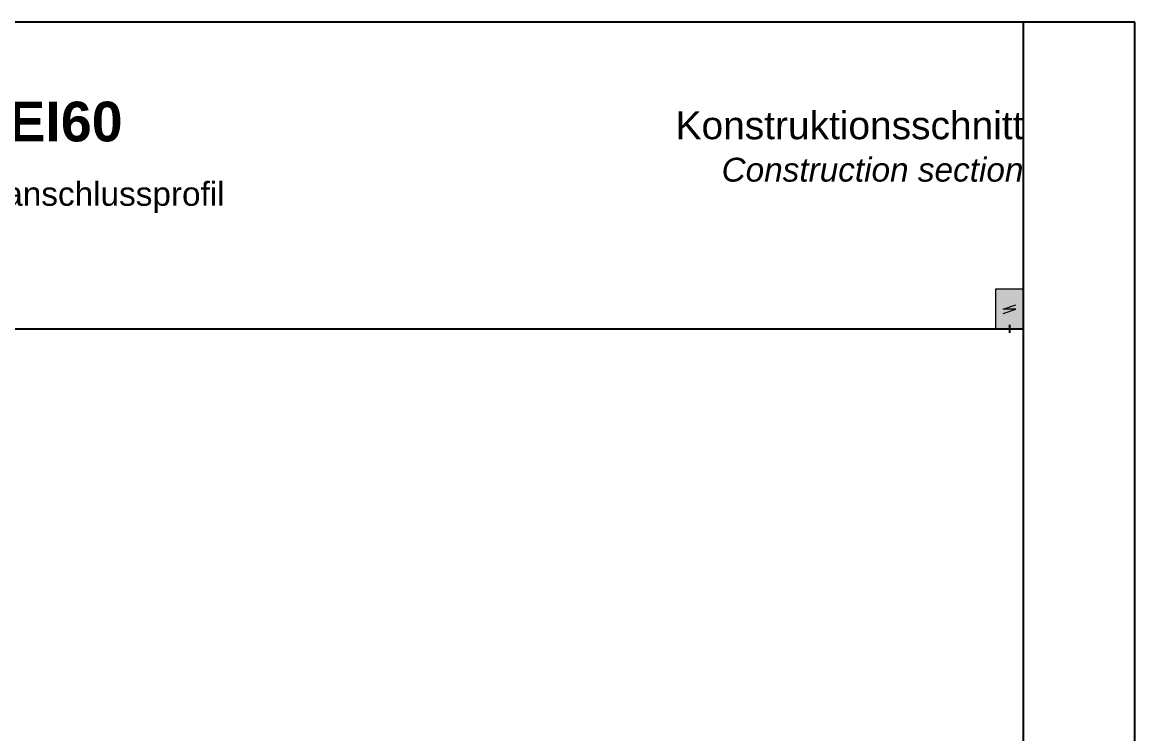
# Model space of a CAD drawing. Header units: millimetres. Extents: x 415 to 4125, y 1522 to 2116.
# Drawn here: x 3374.7 to 3654.6, y 1936.8 to 2115.9 of the extents above; entities that cross this region are included whole.
import ezdxf

# ---------------------------------------------------------------- set-up
doc = ezdxf.new("R2010")
doc.units = ezdxf.units.MM
for name, color, linetype, lineweight in [('AM_0', 7, 'Continuous', 50), ('Cont2', 2, 'Continuous', 25), ('Cont3', 70, 'Continuous', 18), ('Cont4', 10, 'Continuous', 13)]:
    doc.layers.add(name, color=color, linetype=linetype, lineweight=lineweight)
doc.layers.add('AM_6', color=2, linetype='Continuous')
doc.layers.add('WBC-GER-ENG', color=7, linetype='Continuous')
doc.layers.add('BOUND_EXT', color=30, linetype='Continuous', plot=False)
doc.layers.add('BOUND_INT', color=30, linetype='Continuous', plot=False)
doc.styles.add('SWISS', font='swiss.ttf')
doc.styles.add('SWISSB', font='swissb.ttf')

# ---------------------------------------------------------------- blocks, each defined once
blk = doc.blocks.new('$$_EX')
at = {"layer": 'BOUND_EXT'}
for p, q in [((210, 297), (0, 297)), ((210, 0), (210, 297))]:
    blk.add_line(p, q, dxfattribs=at)
blk = doc.blocks.new('Opening01')
at = {"layer": 'AM_0', "ltscale": 0.1}
h = blk.add_hatch(color=256, dxfattribs=at)
h.set_gradient(color1=(173, 173, 173), rotation=135, centered=1, tint=1, name='CURVED')
h.paths.add_polyline_path([(189, 258.4), (196, 258.4), (196, 268.4), (189, 268.4)])
at = {"layer": 'Cont3'}
blk.add_lwpolyline([(189, 258.4), (196, 258.4), (196, 268.4), (189, 268.4)], close=True, dxfattribs=at)
at = {"layer": 'Cont4'}
blk.add_lwpolyline([(190.9, 262.3), (194.1, 263.4), (190.9, 263.4), (194.1, 264.5)], dxfattribs=at)
blk = doc.blocks.new('Linie Konstruktionsschnitt')
at = {"layer": 'Cont2'}
blk.add_line((0, -1), (0, 1), dxfattribs=at)

msp = doc.modelspace()

# ---------------------------------------------------------------- linework, layer by layer
at = {"layer": 'BOUND_EXT'}
msp.add_line((3626.612, 1521.86), (3626.612, 2115.86), dxfattribs=at)
at = {"layer": 'BOUND_INT'}
msp.add_line((3262.612, 2038.66), (3626.612, 2038.66), dxfattribs=at)

# ---------------------------------------------------------------- block references
at = {"layer": 'AM_0'}
msp.add_blockref('Opening01', (3430.612, 1780.26), dxfattribs=at)
at = {"layer": 'AM_0', "rotation": 180}
msp.add_blockref('Linie Konstruktionsschnitt', (3623.112, 2038.66), dxfattribs=at)
at = {"layer": 'Cont3', "xscale": 2, "yscale": 2, "zscale": 2}
msp.add_blockref('$$_EX', (3234.612, 1521.86), dxfattribs=at)

# ---------------------------------------------------------------- texts
at = {"layer": 'AM_6', "color": 7, "style": 'SWISSB'}
msp.add_text('WICLINE 75FP - EI60', height=10, dxfattribs=at).set_placement((3262.612, 2085.86))
at = {"layer": 'WBC-GER-ENG', "char_height": 6}
for s, insert, width, attachment_point, style in [('{\\fSwis721 BT|b0|i0|c0|p34;\\H1.1667x;\\C40;Konstruktionsschnitt\\P\\fSwis721 BT|b0|i1|c0|p34;\\H0.85712x;Construction section}', (3626.612, 2075.66), 213.66265, 9, 'SWISSB'), ('{\\C40;Festverglasung EI60 mit Bauanschlussprofil}', (3262.612, 2075.66), 253.56594, 1, 'SWISS')]:
    msp.add_mtext(s, dxfattribs=dict(at, insert=insert, width=width, attachment_point=attachment_point, style=style))

doc.saveas('drawing.dxf')
